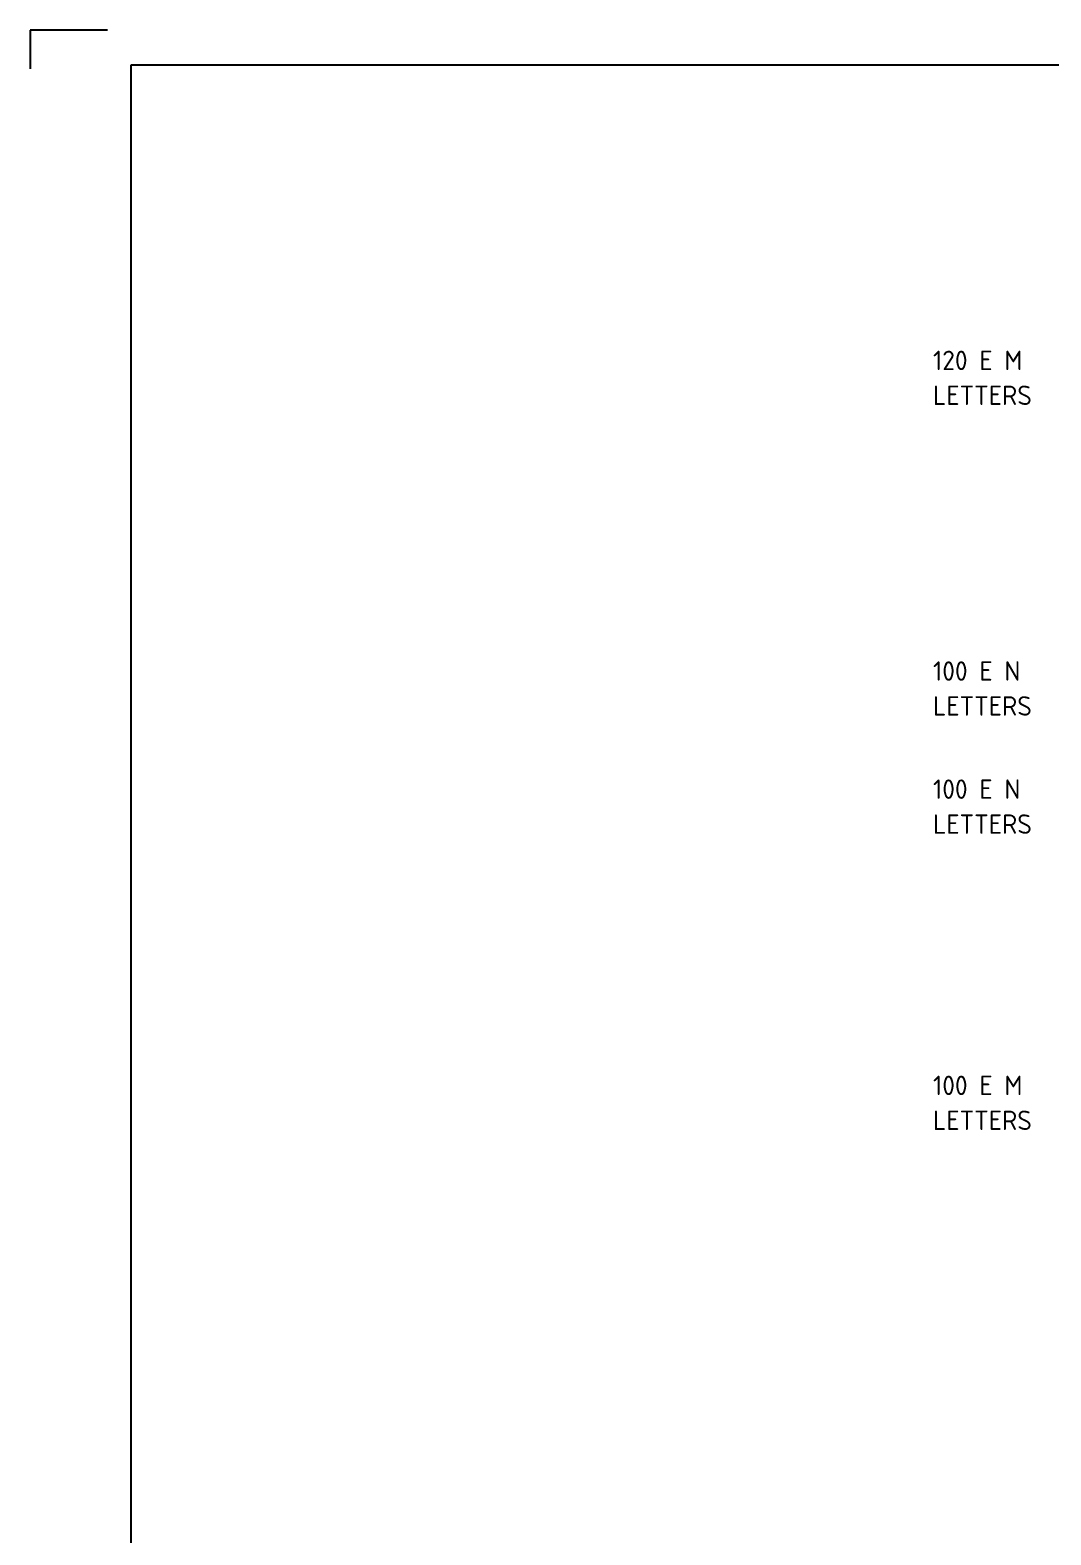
# Model space of a CAD drawing. Extents: x 0 to 420, y 0 to 297.
# Drawn here: x 0 to 131.6, y 103.1 to 297 of the extents above; entities that cross this region are included whole.
import ezdxf
from ezdxf.enums import TextEntityAlignment as Align

# ---------------------------------------------------------------- set-up
doc = ezdxf.new("R2010")
doc.units = 0
doc.header["$LTSCALE"] = 12
doc.layers.get('0').update_dxf_attribs({"linetype": 'CONTINUOUS'})
for name, color, linetype in [('comments', 4, 'CONTINUOUS'), ('T25', 1, 'CONTINUOUS'), ('TBLK18', 4, 'CONTINUOUS'), ('TBLK25', 1, 'CONTINUOUS'), ('TBLK35', 3, 'CONTINUOUS'), ('TBLK50', 7, 'CONTINUOUS')]:
    doc.layers.add(name, color=color, linetype=linetype)
doc.styles.add('ISO', font='iso3098b.shx')

# ---------------------------------------------------------------- blocks, each defined once
blk = doc.blocks.new('A3BBLK')
at = {"layer": 'TBLK25'}
for p, q in [((10, 297), (0, 297)), ((0, 297), (0, 292))]:
    blk.add_line(p, q, dxfattribs=at)
at = {"layer": 'TBLK50'}
for p, q in [((415.5000000000002, 292.5), (13, 292.5)), ((13, 292.5), (13, 4.5))]:
    blk.add_line(p, q, dxfattribs=at)
blk = doc.blocks.new('a3_in_vtblk_signs')
blk.add_blockref('A3BBLK', (0, 0))
at = {"layer": 'TBLK18', "style": 'ISO'}
blk.add_attdef('MR_DIRECTORATE', text='', height=1.5, dxfattribs=at).set_placement((381.4999759511999, 67.11854008754318), align=Align.CENTER)
for tag, p in [('STREET_NAME', (355.5137895790352, 61.09980758557714)), ('SUBURB_POSTCODE', (388.4876006384665, 61.09980758557715)), ('TELEPHONE_NO.', (368.305585181161, 58.83607451485062)), ('FAX_NO.', (393.5551626321451, 58.83607451485064))]:
    blk.add_attdef(tag, p, '', height=1.5, dxfattribs=at)
at = {"layer": 'TBLK25', "style": 'ISO'}
for tag, height, p in [('MR_BRANCH', 2, (381.4999759511999, 64.19890984097322)), ('ROAD_SECTION', 1.75, (384.5000000000002, 29.16173896970201)), ('SLK', 1.75, (384.5000000000002, 26.1075246124858)), ('CHAINAGE', 1.75, (384.5000000000002, 19.20540307318197)), ('DRG_TYPE_03', 1.75, (360.5136367805103, 11.49817876604902)), ('DRG_TYPE_02', 1.75, (360.5136367805103, 8.36094648421215)), ('DRG_TYPE_01', 1.75, (360.3001827363209, 5.421370036774192))]:
    blk.add_attdef(tag, text='', height=height, dxfattribs=at).set_placement(p, align=Align.CENTER)
for tag, p, height in [('FILE_NUMBER', (371.7734372500394, 53.23654939078443), 2.5), ('DESIGNED_/_DRAWN', (371.7734372500394, 48.48654939078443), 2), ('DATE', (402.903213570102, 48.48654939078443), 2), ('VERIFIED', (371.7734372500394, 43.48654939078443), 2), ('DATE', (402.903213570102, 43.40438194418351), 2), ('APPROVED', (371.7734372500394, 38.48654939078443), 2), ('DATE', (402.903213570102, 38.39183374674627), 2), ('LOCAL_AUTHORITY', (370.4803380961682, 16.73347288757691), 1.25)]:
    blk.add_attdef(tag, p, '', height=height, dxfattribs=at)
at = {"layer": 'TBLK35', "style": 'ISO', "width": 0.9}
for tag, p in [('ROAD_PROJECT&NUMBER', (384.5000000000002, 32.2306857455136)), ('DRAWING_DESCRIPTION', (384.5000000000002, 22.28803357079107))]:
    blk.add_attdef(tag, text='', height=2.5, dxfattribs=at).set_placement(p, align=Align.CENTER)
at = {"layer": 'TBLK50', "style": 'ISO'}
blk.add_attdef('DRG_NUMBER', (370.5000239680314, 6.021273163303363), '', height=5, dxfattribs=at)

msp = doc.modelspace()

# ---------------------------------------------------------------- block references
at = {"layer": 'T25'}
msp.add_blockref('a3_in_vtblk_signs', (0, 0), dxfattribs=at)

# ---------------------------------------------------------------- texts
at = {"layer": 'comments', "style": 'ISO'}
for s, p in [('120 E M', (116.383864307834, 253.1918870487998)), ('LETTERS', (116.383864307834, 248.6918870487998)), ('100 E N', (116.383864307834, 213.1656674284846)), ('LETTERS', (116.383864307834, 208.6656674284846)), ('100 E N', (116.383864307834, 197.9451791455136)), ('LETTERS', (116.383864307834, 193.4451791455136)), ('100 E M', (116.383864307834, 159.776595446662)), ('LETTERS', (116.383864307834, 155.276595446662))]:
    msp.add_text(s, height=2.5, dxfattribs=at).set_placement(p)

doc.saveas('drawing.dxf')
